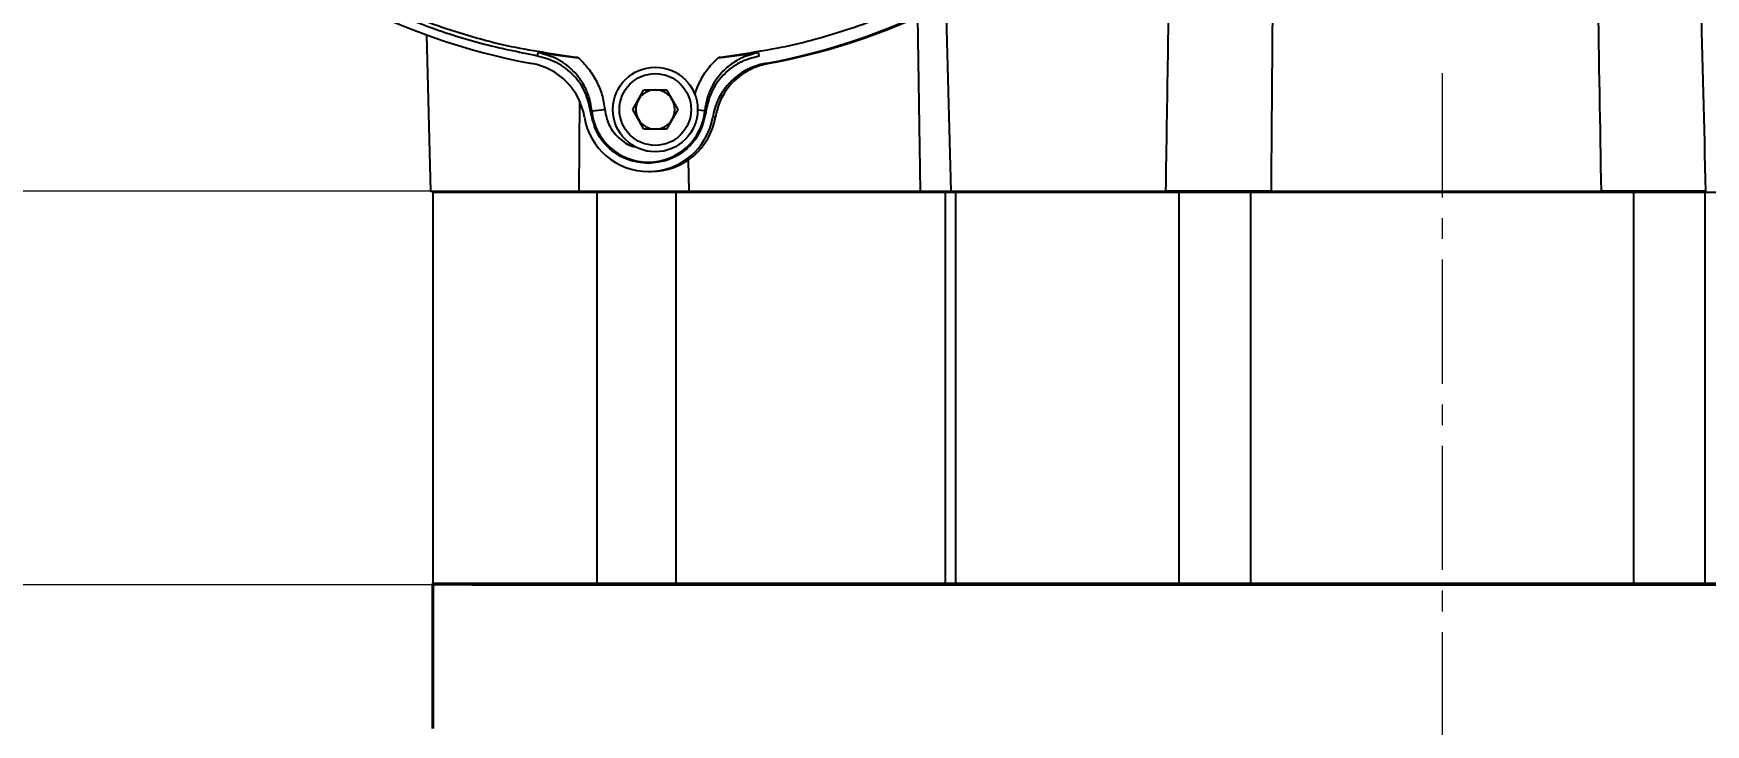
# Model space of a CAD drawing. Header units: millimetres. Extents: x 1663 to 4708, y 540 to 2693.
# Drawn here: x 2365 to 2621.8, y 2048.5 to 2154.6 of the extents above; entities that cross this region are included whole.
import ezdxf

# ---------------------------------------------------------------- set-up
doc = ezdxf.new("R2010")
doc.units = ezdxf.units.MM
doc.linetypes.add('CENTER2', pattern=[28.575, 19.05, -3.175, 3.175, -3.175])
doc.linetypes.add('点画线', pattern=[18, 12, -2, 2, -2])
for name, color, linetype, lineweight in [('AM_5', 3, 'Continuous', 25), ('中心线层', 1, '点画线', 18), ('粗实线', 7, 'Continuous', 40)]:
    doc.layers.add(name, color=color, linetype=linetype, lineweight=lineweight)
doc.styles.add('SLDTEXTSTYLE1', font='txt.shx', dxfattribs={"width": 0.7, "bigfont": 'gbcbig.shx'})
doc.dimstyles.new('SLDDIMSTYLE12$0', dxfattribs={"dimtxt": 12, "dimasz": 10, "dimexe": 0, "dimexo": 0.0625, "dimgap": 0.875, "dimtad": 1, "dimdec": 1, "dimlfac": 1.8, "dimrnd": 1e-09, "dimzin": 12, "dimdsep": 46, "dimtxsty": 'SLDTEXTSTYLE1', "dimcen": 0.09, "dimdle": 8.16, "dimclrd": 3, "dimclre": 3, "dimadec": 0, "dimazin": 3, "dimtfac": 1, "dimtdec": 1, "dimtofl": 0, "dimtmove": 0, "dimatfit": 3, "dimfxl": 0, "dimfrac": 2, "dimtolj": 1, "dimlwd": 5, "dimlwe": 5, "dimarcsym": 0})

# ---------------------------------------------------------------- blocks, each defined once
blk = doc.blocks.new('*U49')
at = {"layer": '中心线层', "color": 0, "linetype": 'CENTER2', "transparency": 16777216}
blk.add_line((0, 91), (0, -416.23), dxfattribs=at)
blk = doc.blocks.new('*D67')
at = {"layer": 'AM_5', "color": 3, "lineweight": 5, "transparency": 16777216}
blk.add_line((2567.72, 2464.16), (2173.33, 2464.16), dxfattribs=at)
at = {"layer": 'AM_5', "color": 3, "linetype": 'Continuous', "lineweight": 5, "transparency": 16777216}
for p, q in [((2173.33, 2454.16), (2173.33, 2140.37)), ((2579.4, 2130.37), (2173.33, 2130.37))]:
    blk.add_line(p, q, dxfattribs=at)
at = {"layer": 'AM_5', "color": 3, "transparency": 16777216}
for points in [[(2171.66, 2454.16), (2174.99, 2454.16), (2173.33, 2464.16)], [(2171.66, 2140.37), (2174.99, 2140.37), (2173.33, 2130.37)]]:
    blk.add_solid(points, dxfattribs=at)
at = {"layer": 'Defpoints', "color": 0, "transparency": 16777216}
for p in [(2567.79, 2464.16), (2173.33, 2130.37), (2579.46, 2130.37)]:
    blk.add_point(p, dxfattribs=at)
at = {"layer": 'AM_5', "color": 0, "transparency": 16777216, "insert": (2158.74, 2297.27), "char_height": 12, "attachment_point": 5, "rotation": 90, "style": 'SLDTEXTSTYLE1'}
blk.add_mtext('\\A1;{\\H2.28571x;335}', dxfattribs=at)
blk = doc.blocks.new('*D68')
at = {"layer": 'AM_5', "color": 3, "lineweight": 5, "transparency": 16777216}
blk.add_line((2579.4, 2130.37), (2173.14, 2130.37), dxfattribs=at)
at = {"layer": 'AM_5', "color": 3, "linetype": 'Continuous', "lineweight": 5, "transparency": 16777216}
for p, q in [((2173.14, 2120.37), (2173.14, 2079.97)), ((2579.06, 2069.97), (2173.14, 2069.97))]:
    blk.add_line(p, q, dxfattribs=at)
at = {"layer": 'AM_5', "color": 3, "transparency": 16777216}
for points in [[(2171.48, 2120.37), (2174.81, 2120.37), (2173.14, 2130.37)], [(2171.48, 2079.97), (2174.81, 2079.97), (2173.14, 2069.97)]]:
    blk.add_solid(points, dxfattribs=at)
at = {"layer": 'Defpoints', "color": 0, "transparency": 16777216}
for p in [(2579.46, 2130.37), (2173.14, 2069.97), (2579.12, 2069.97)]:
    blk.add_point(p, dxfattribs=at)
at = {"layer": 'AM_5', "color": 0, "transparency": 16777216, "insert": (2158.55, 2100.17), "char_height": 12, "attachment_point": 5, "rotation": 90, "style": 'SLDTEXTSTYLE1'}
blk.add_mtext('\\A1;{\\H2.28571x;60}', dxfattribs=at)

msp = doc.modelspace()

# ---------------------------------------------------------------- linework, layer by layer
at = {"color": 7, "linetype": 'Continuous', "lineweight": 25}
for p, q in [((2500.807, 2157.087), (2501.21, 2130.337)), ((2505.207, 2157.148), (2505.909, 2130.337)), ((2425.392, 2154.329), (2426.021, 2130.337)), ((2442.416, 2151.093), (2442.535, 2151.61)), ((2476.472, 2151.093), (2476.353, 2151.61)), ((2477.827, 2149.957), (2477.41, 2149.957)), ((2448.87, 2144.257), (2448.761, 2130.337)), ((2457.053, 2142.883), (2458.785, 2145.883)), ((2458.785, 2145.883), (2462.25, 2145.883)), ((2462.25, 2145.883), (2463.982, 2142.883)), ((2450.618, 2142.442), (2450.767, 2142.692)), ((2450.767, 2142.692), (2452.758, 2142.881)), ((2458.785, 2139.883), (2457.053, 2142.883)), ((2463.982, 2142.883), (2462.25, 2139.883)), ((2468.121, 2142.692), (2467.017, 2142.797)), ((2468.27, 2142.442), (2468.121, 2142.692)), ((2469.75, 2141.73), (2469.334, 2141.73)), ((2462.25, 2139.883), (2458.785, 2139.883)), ((2465.578, 2135.13), (2465.682, 2130.337)), ((2459.485, 2133.357), (2459.901, 2133.357)), ((2426.021, 2130.337), (2448.761, 2130.337)), ((2426.346, 2130.148), (2426.346, 2070.148)), ((2451.622, 2130.148), (2426.346, 2130.148)), ((2448.761, 2130.337), (2465.682, 2130.337)), ((2451.622, 2070.148), (2451.622, 2130.148)), ((2463.706, 2130.148), (2451.622, 2130.148)), ((2456.515, 2130.337), (2456.515, 2130.148)), ((2463.706, 2070.148), (2463.706, 2130.148)), ((2505.093, 2130.148), (2463.706, 2130.148)), ((2465.682, 2130.337), (2501.21, 2130.337)), ((2472.515, 2130.148), (2472.515, 2130.337)), ((2472.912, 2130.148), (2472.912, 2130.337)), ((2501.21, 2130.337), (2505.909, 2130.337)), ((2505.093, 2070.148), (2505.093, 2130.148)), ((2506.623, 2130.148), (2505.093, 2130.148)), ((2505.909, 2130.337), (2538.922, 2130.337)), ((2506.623, 2130.148), (2506.623, 2070.148)), ((2540.973, 2130.148), (2506.623, 2130.148)), ((2521.904, 2130.337), (2521.904, 2130.148)), ((2524.939, 2130.337), (2524.939, 2130.148)), ((2540.939, 2130.148), (2540.939, 2130.337)), ((2540.973, 2070.148), (2540.973, 2130.148)), ((2551.961, 2130.148), (2540.973, 2130.148)), ((2551.961, 2070.148), (2551.961, 2130.148)), ((2610.769, 2130.148), (2551.961, 2130.148)), ((2555.065, 2130.337), (2605.789, 2130.337)), ((2576.761, 2130.337), (2576.761, 2130.148)), ((2604.861, 2130.337), (2604.861, 2130.148)), ((2608.2, 2130.337), (2608.2, 2130.148)), ((2610.769, 2070.148), (2610.769, 2130.148)), ((2621.711, 2130.148), (2610.769, 2130.148)), ((2612.399, 2130.337), (2612.399, 2130.148)), ((2621.711, 2070.148), (2621.711, 2130.148)), ((2656.136, 2130.148), (2621.711, 2130.148)), ((2451.622, 2070.148), (2426.346, 2070.148)), ((2737.915, 2069.937), (2426.346, 2069.937)), ((2432.357, 2069.937), (2730.357, 2069.937)), ((2463.706, 2070.148), (2451.622, 2070.148)), ((2505.093, 2070.148), (2463.706, 2070.148)), ((2506.623, 2070.148), (2505.093, 2070.148)), ((2540.973, 2070.148), (2506.623, 2070.148)), ((2551.961, 2070.148), (2540.973, 2070.148)), ((2551.244, 2070.148), (2551.244, 2069.937)), ((2570.462, 2069.937), (2551.244, 2069.937)), ((2610.769, 2070.148), (2551.961, 2070.148)), ((2570.462, 2070.148), (2570.462, 2069.937)), ((2570.462, 2069.937), (2574.087, 2069.937)), ((2574.087, 2070.148), (2574.087, 2069.937)), ((2574.087, 2069.937), (2588.626, 2069.937)), ((2588.626, 2070.148), (2588.626, 2069.937)), ((2588.626, 2069.937), (2591.924, 2069.937)), ((2591.924, 2070.148), (2591.924, 2069.937)), ((2595.407, 2070.148), (2595.407, 2069.937)), ((2595.407, 2069.937), (2601.934, 2069.937)), ((2601.934, 2070.148), (2601.934, 2069.937)), ((2612.7, 2069.937), (2601.934, 2069.937)), ((2621.711, 2070.148), (2610.769, 2070.148)), ((2612.7, 2069.937), (2612.7, 2070.148)), ((2656.136, 2070.148), (2621.711, 2070.148))]:
    msp.add_line(p, q, dxfattribs=at)
for radius in [6.5, 5.5]:
    msp.add_circle((2460.518, 2142.883), radius, dxfattribs=at)
for centre, radius, start, end in [((2459.487, 2248.335), 99.998, 190.32572, 259.67183), ((2459.482, 2248.335), 99.998, 280.32817, 349.67428), ((2459.898, 2248.335), 99.998, 280.32817, 349.67428), ((2439.766, 2140.119), 10, 9.26756, 79.67181), ((2479.203, 2140.119), 10, 100.32819, 170.73244), ((2479.62, 2140.119), 10, 118.40456, 170.73205), ((2460.518, 2142.883), 3, 150, 210), ((2460.518, 2142.883), 3, 90, 150), ((2460.518, 2142.883), 3, 30, 90), ((2460.518, 2142.883), 3, 330, 30), ((2459.485, 2143.337), 9.98, 189.26678, 350.73322), ((2459.444, 2143.513), 8.715, 185.40246, 354.59754), ((2460.518, 2142.883), 3, 210, 270), ((2459.901, 2143.337), 9.98, 270.0009, 350.73276), ((2460.518, 2142.883), 3, 270, 330)]:
    msp.add_arc(centre, radius, start, end, dxfattribs=at)
for points, knots in [([(2605.789, 2130.337), (2605.449, 2150.431), (2604.778, 2190.139), (2604.156, 2229.849), (2603.849, 2249.464)], [0, 0, 0, 0, 0.50602862, 1, 1, 1, 1]), ([(2618.951, 2249.464), (2619.4, 2229.849), (2620.309, 2190.14), (2621.288, 2150.431), (2621.783, 2130.337)], [0, 0, 0, 0, 0.4939776, 1, 1, 1, 1]), ([(2555.692, 2214.159), (2555.595, 2200.091), (2555.404, 2172.15), (2555.177, 2144.21), (2555.065, 2130.337)], [0, 0, 0, 0, 0.5034857, 1, 1, 1, 1]), ([(2538.922, 2130.337), (2539.141, 2144.166), (2539.448, 2163.549), (2539.735, 2182.931), (2539.818, 2188.484)], [0, 0, 0, 0, 0.7134947, 1, 1, 1, 1]), ([(2442.535, 2151.61), (2443.507, 2151.473), (2445.44, 2151.2), (2447.586, 2150.959), (2448.654, 2150.839)], [0, 0, 0, 0, 0.5024427, 1, 1, 1, 1]), ([(2450.767, 2142.692), (2450.671, 2143.333), (2450.486, 2144.557), (2449.884, 2146.036), (2449.269, 2147.125), (2448.727, 2147.891), (2447.632, 2149.179), (2445.674, 2150.758), (2443.567, 2151.33), (2442.535, 2151.61)], [0, 0, 0, 0, 0.1490594, 0.2844868, 0.3652537, 0.4374076, 0.5004523, 0.7554677, 1, 1, 1, 1]), ([(2476.353, 2151.61), (2475.319, 2151.335), (2473.926, 2150.965), (2472.391, 2150.01), (2471.511, 2149.331), (2470.672, 2148.516), (2469.846, 2147.498), (2469.064, 2146.186), (2468.402, 2144.557), (2468.217, 2143.333), (2468.121, 2142.692)], [0, 0, 0, 0, 0.2442906, 0.329037, 0.4144904, 0.500125, 0.5979935, 0.7157718, 0.8510735, 1, 1, 1, 1]), ([(2470.233, 2150.839), (2471.301, 2150.959), (2473.448, 2151.2), (2475.381, 2151.473), (2476.353, 2151.61)], [0, 0, 0, 0, 0.4975573, 1, 1, 1, 1]), ([(2450.618, 2142.442), (2450.392, 2143.488), (2449.94, 2145.576), (2448.061, 2148.225), (2445.516, 2150.246), (2443.45, 2150.811), (2442.416, 2151.093)], [0, 0, 0, 0, 0.2500652, 0.4994456, 0.7493864, 1, 1, 1, 1]), ([(2448.654, 2150.839), (2449.207, 2150.305), (2450.309, 2149.241), (2451.528, 2147.284), (2452.415, 2145.155), (2452.643, 2143.64), (2452.758, 2142.881)], [0, 0, 0, 0, 0.250755, 0.4999887, 0.7492331, 1, 1, 1, 1]), ([(2466.575, 2145.161), (2466.829, 2145.871), (2467.34, 2147.298), (2468.585, 2149.239), (2469.683, 2150.305), (2470.233, 2150.839)], [0, 0, 0, 0, 0.3300361, 0.6639988, 1, 1, 1, 1]), ([(2476.472, 2151.093), (2475.44, 2150.812), (2473.378, 2150.251), (2470.834, 2148.232), (2468.952, 2145.583), (2468.497, 2143.49), (2468.27, 2142.442)], [0, 0, 0, 0, 0.2500466, 0.4994486, 0.7493959, 1, 1, 1, 1]), ([(2474.863, 2148.915), (2475.093, 2149.033), (2475.674, 2149.329), (2476.662, 2149.702), (2477.437, 2149.872), (2477.827, 2149.957)], [0, 0, 0, 0, 0.2461834, 0.6204204, 1, 1, 1, 1]), ([(2452.758, 2142.881), (2452.915, 2142.091), (2453.24, 2140.455), (2454.837, 2138.477), (2456.383, 2137.325), (2457.35, 2137.172), (2457.474, 2137.152)], [0, 0, 0, 0, 0.3027449, 0.6273546, 0.9519642, 1, 1, 1, 1]), ([(2555.065, 2130.337), (2554.229, 2130.337), (2552.559, 2130.337), (2550.021, 2130.337), (2547.553, 2130.337), (2545.211, 2130.337), (2543.081, 2130.337), (2540.796, 2130.337), (2539.635, 2130.337), (2538.922, 2130.337)], [0, 0, 0, 0, 0.13170164, 0.26340302, 0.39510563, 0.5268083, 0.6584953, 0.79018262, 1, 1, 1, 1]), ([(2621.783, 2130.337), (2621.369, 2130.337), (2620.542, 2130.337), (2618.858, 2130.337), (2616.899, 2130.337), (2614.694, 2130.337), (2612.31, 2130.337), (2609.317, 2130.337), (2607.131, 2130.337), (2605.789, 2130.337)], [0, 0, 0, 0, 0.1317289, 0.2634574, 0.395189, 0.5269206, 0.6586019, 0.7902834, 1, 1, 1, 1])]:
    msp.add_open_spline(points, degree=3, knots=knots, dxfattribs=at)
for points in [[(2448.654, 2150.839), (2445.003, 2151.363), (2437.7, 2152.411), (2427.056, 2155.531), (2416.813, 2159.739), (2407.113, 2165.094), (2398.073, 2171.499), (2389.811, 2178.88), (2382.43, 2187.142), (2376.025, 2196.182), (2370.67, 2205.882), (2366.462, 2216.125), (2363.342, 2226.769), (2362.294, 2234.072), (2361.77, 2237.723)], [(2557.118, 2237.723), (2556.594, 2234.072), (2555.545, 2226.769), (2552.426, 2216.125), (2548.218, 2205.882), (2542.863, 2196.182), (2536.458, 2187.142), (2529.077, 2178.88), (2520.814, 2171.499), (2511.775, 2165.094), (2502.074, 2159.739), (2491.831, 2155.531), (2481.188, 2152.411), (2473.885, 2151.363), (2470.233, 2150.839)], [(2442.416, 2151.093), (2439.502, 2151.681), (2433.675, 2152.857), (2425.18, 2155.609), (2416.951, 2159.057), (2409.08, 2163.257), (2401.58, 2168.102), (2396.986, 2171.877), (2394.69, 2173.764)], [(2459.444, 2134.623), (2458.369, 2134.736), (2456.218, 2134.963), (2453.432, 2136.727), (2451.345, 2139.281), (2450.86, 2141.388), (2450.618, 2142.442)], [(2468.27, 2142.442), (2468.027, 2141.388), (2467.543, 2139.281), (2465.456, 2136.727), (2462.67, 2134.963), (2460.519, 2134.736), (2459.444, 2134.623)]]:
    msp.add_open_spline(points, degree=3, dxfattribs=at)
at = {"layer": '粗实线', "linetype": 'ByBlock'}
msp.add_line((2426.346, 2070.148), (2426.346, 2047.937), dxfattribs=at)

# ---------------------------------------------------------------- block references
at = {"layer": '中心线层', "linetype": 'CENTER2'}
msp.add_blockref('*U49', (2581.357, 2057.437), dxfattribs=at)

# ---------------------------------------------------------------- dimensions: what is measured, and where the dimension line sits
at = {"layer": 'AM_5'}
for base, p1, p2, text, picture, middle in [((2173.325, 2130.373), (2567.787, 2464.159), (2579.463, 2130.373), '{\\H2.28571x;335}', '*D67', (2158.736, 2297.266)), ((2173.142, 2069.971), (2579.463, 2130.373), (2579.119, 2069.971), '{\\H2.28571x;60}', '*D68', (2158.553, 2100.172))]:
    dim = msp.add_linear_dim(base=base, p1=p1, p2=p2, angle=90, text=text, dimstyle='SLDDIMSTYLE12$0', override={"dimlfac": 1}, dxfattribs=at)
    dim.commit()
    dim.dimension.update_dxf_attribs({"geometry": picture, "text_midpoint": middle})

doc.saveas('drawing.dxf')
